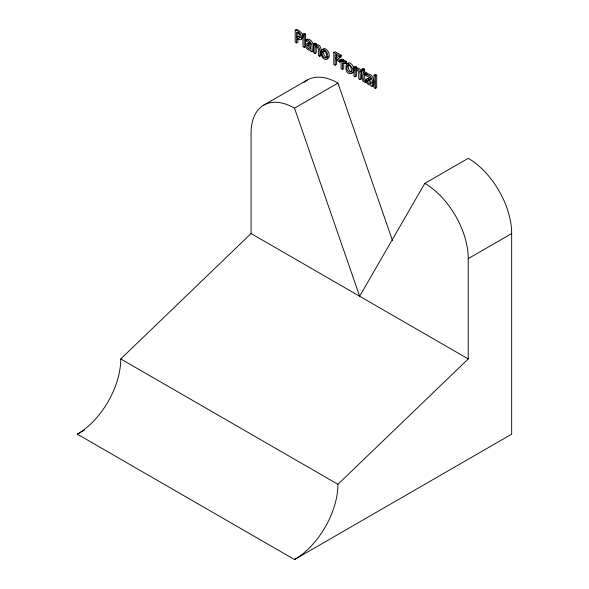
<?xml version="1.0" encoding="UTF-8"?>
<svg xmlns="http://www.w3.org/2000/svg" width="589" height="589" viewBox="0 0 589 589"><rect width="100%" height="100%" fill="white"/><g stroke="black" fill="none" stroke-linecap="round" stroke-linejoin="round"><path stroke-width="0.88" d="M308.378 44.926L308.665 46.855L310.882 48.217M368.802 79.809L369.089 81.738L371.306 83.101M348.644 64.893C347.871 67.293 348.452 71.114 351.346 71.762M307.031 43.991L307.723 43.078L309.902 43.409M367.455 78.874L368.788 77.881L371.6 78.904M322.551 49.94L323.265 48.865A4.366 2.518 60 0 1 325.04 48.725C328.736 49.903 331.401 57.45 327.189 59.025M347.223 64.186L347.937 63.111A4.366 2.518 60 0 1 349.711 62.964C353.407 64.149 356.073 71.689 351.861 73.264M294.5 108.162A61.425 35.465 60 0 0 251.069 133.239L251.069 233.546L120.76 358.937A61.425 35.465 -60 0 1 77.328 434.167L294.5 559.55L511.672 434.167L511.672 233.546A61.425 35.465 60 0 0 468.24 158.316L424.802 183.393L359.651 296.238L294.5 108.162L337.931 83.086L392.576 240.827M324.208 50.308C322.971 52.649 323.722 56.838 326.674 57.516M346.634 63.862C342.091 78.705 361.44 74.972 348.408 63.722A4.366 2.518 60 0 0 346.634 63.862M294.5 559.55A61.425 35.465 -60 0 0 337.931 484.32L468.24 358.937L468.24 258.623A61.425 35.465 60 0 0 424.802 183.393M297.894 38.609L297.894 42.165L296.591 42.916L295.214 42.121L295.214 30.201L296.517 29.45C299.992 30.348 305.787 36.165 301.553 39.139M296.591 37.122C301.48 41.37 301.045 32.557 296.591 32.358L296.591 37.122L297.894 36.371L300.64 37.586M302.967 34.14L304.27 33.389L305.573 34.14L305.573 46.597L304.27 47.356L302.967 46.597L302.967 34.14L304.27 34.891L305.573 34.14M306.273 39.758L307.576 39.007C313.319 39.883 314.121 46.266 313.112 50.949L311.809 51.707L310.513 50.956L310.513 50.006C307.443 51.044 304.719 46.833 305.986 44.168L307.767 43.866L310.513 45.073L310.204 43.468L309.372 42.526L306.273 41.289L306.273 39.758C312.015 40.634 312.818 47.024 311.809 51.707M313.642 43.814L314.946 43.063L316.249 43.822L316.249 44.808L314.946 45.567L314.946 44.573L313.642 43.814L313.642 52.76L314.946 53.511L316.249 52.76L316.249 46.082L314.946 46.833L314.946 53.511M314.946 44.573L316.249 43.822M314.946 46.833L315.954 46.641A3.144 1.819 60 0 1 317.397 47.208L318.369 49.255L318.428 55.521L319.731 56.279L321.034 55.521C321.55 52.384 321.785 43.601 316.249 44.808M336.488 59.526L336.488 64.444L335.185 65.202L333.808 64.407L333.808 52.487L335.112 51.729L341.296 55.3L341.296 56.706L339.993 57.464L335.185 54.689L335.185 58.046L339.787 60.711L341.09 59.953L336.488 57.295L335.185 58.046M333.808 52.487L339.993 56.051L341.296 55.3M341.112 59.68L342.415 58.929L343.718 59.68L343.718 61.006L342.415 61.764L342.415 60.431L341.112 59.68L341.112 68.626L342.415 69.377L343.718 68.626L343.718 63.178M263.784 105.122L307.222 80.045M342.415 60.431L343.718 59.68M335.185 65.202L335.185 59.46L339.787 62.117L341.09 61.366M342.415 69.377L342.415 63.023C343.77 61.852 346.037 65.291 345.22 62.095C348.047 61.418 344.801 60.115 343.718 61.006M345.22 63.664L346.523 62.913L346.523 61.344M353.937 67.087L355.241 66.336L356.544 67.087L356.544 68.081L355.241 68.832L355.241 67.838L353.937 67.087L353.937 76.025L355.241 76.784L356.544 76.033L356.544 70.187M355.241 67.838L356.544 67.087M366.947 81.952L365.644 82.703C361.219 81.842 361.624 76.275 361.94 72.955L361.064 72.447L361.064 71.195L361.94 71.703L361.94 69.134L363.244 68.383L364.547 69.134L364.547 71.703L366.947 73.088L366.947 74.339L365.644 75.09L363.244 73.706C362.404 75.863 362.971 83.402 366.947 80.597M361.064 71.195L362.368 70.444M361.94 69.134L363.244 69.885L364.547 69.134M363.244 69.885L363.244 72.454L364.547 71.703M363.244 72.454L365.644 73.846L366.947 73.088M366.697 74.641L368 73.89C373.743 74.766 374.545 81.157 373.536 85.839L372.233 86.59L370.937 85.839L370.937 84.89C367.867 85.928 365.143 81.716 366.41 79.051L366.844 78.72C373.514 81.407 371.188 77.174 366.778 76.217L366.697 74.641C372.439 75.517 373.242 81.908 372.233 86.59M355.241 76.784L355.241 70.106L356.257 69.907A3.144 1.819 60 0 1 357.692 70.481L358.672 72.521L358.723 78.793L360.026 79.544L361.329 78.793C361.852 75.657 362.088 66.866 356.544 68.081M374.089 75.201L375.392 74.45L376.695 75.201L376.695 87.665L375.392 88.416L374.089 87.665L374.089 75.201L375.392 75.959L376.695 75.201M77.328 434.167L84.485 430.029M468.24 258.623L511.672 233.546M342.415 61.764L343.659 61.447L345.22 62.095M314.946 45.567C320.482 44.352 320.247 53.143 319.731 56.279M355.241 68.832C360.785 67.617 360.549 76.408 360.026 79.544M366.439 80.487L364.731 79.044L364.547 73.802M295.214 30.201C300.876 30.201 305.588 43.984 296.591 38.476L296.591 42.916M346.523 62.913L346.141 62.633M251.069 233.546L468.24 358.937M120.76 358.937L337.931 484.32M375.392 75.959L375.392 88.416M365.644 73.846L365.644 75.09M365.644 81.356L365.644 82.703M339.993 56.051L339.993 57.464M339.787 60.711L339.787 62.117M336.488 54.777L336.488 57.295M304.27 34.891L304.27 47.356M297.894 32.395L297.894 36.371M304.057 82.291A61.425 35.465 60 0 1 337.931 83.086M327.933 56.544C326.91 64.893 317.375 53.518 321.962 49.616A4.366 2.518 60 0 1 323.736 49.476C326.512 50.58 327.97 53.68 327.933 56.544M322.492 51.891C320.438 57.766 329.244 61.646 326.041 52.87A2.481 1.428 60 0 0 324.959 51.449L323.994 50.897A2.496 1.443 60 0 0 322.905 51.059L322.492 51.891M347.164 66.137C345.11 72.013 353.915 75.893 350.713 67.117A2.481 1.428 60 0 0 349.623 65.696L348.666 65.143A2.496 1.443 60 0 0 347.576 65.305L347.164 66.137M307.075 45.677C306.538 47.547 308.688 49.601 310.513 48.754L310.513 46.273L308.187 45.301L307.075 45.677M367.499 80.56C366.962 82.431 369.104 84.485 370.937 83.638L370.937 81.157L368.611 80.185L367.499 80.56"/></g></svg>
